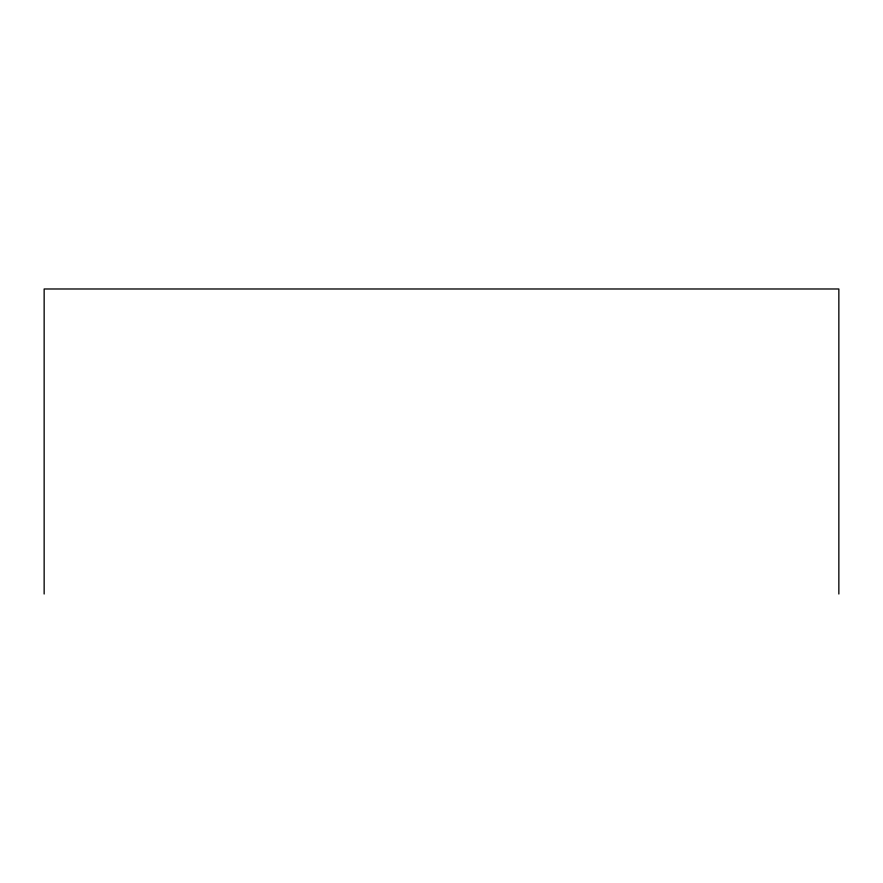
<?xml version="1.0" encoding="UTF-8"?>
<svg xmlns="http://www.w3.org/2000/svg" width="883" height="883" viewBox="0 0 883 883"><rect width="100%" height="100%" fill="white"/><g stroke="black" fill="none" stroke-linecap="round" stroke-linejoin="round"><path stroke-width="1.32" d="M838.85 594.016L838.85 288.984L44.15 288.984L44.15 594.016"/></g></svg>
